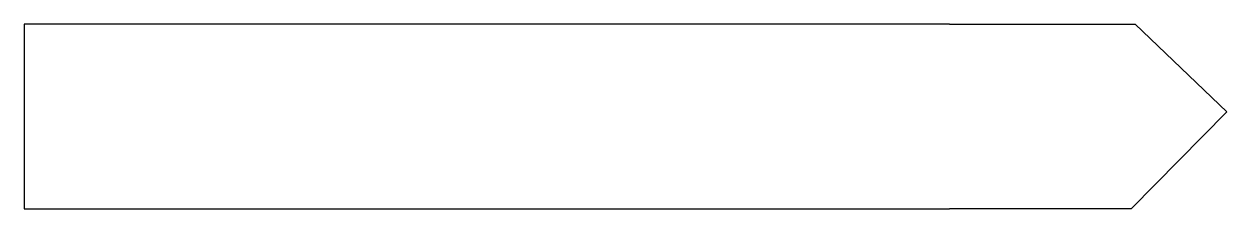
# Model space of a CAD drawing. Extents: x -19.2 to 19.2, y -3 to 3.
import ezdxf

# ---------------------------------------------------------------- set-up
doc = ezdxf.new("R2010")
doc.units = 0
doc.layers.add('SCD_DRAW', color=11, linetype='CONTINUOUS')

msp = doc.modelspace()

# ---------------------------------------------------------------- linework, layer by layer
at = {"layer": 'SCD_DRAW', "color": 7, "linetype": 'CONTINUOUS'}
for p, q in [((10.334663, 2.95275), (-19.192913, 2.95275)), ((-19.192913, 2.95275), (-19.192913, -2.95275)), ((10.334663, 2.95275), (16.268963, 2.95275)), ((16.268963, 2.95275), (19.192912, 0.147675)), ((19.192912, 0.147675), (16.132163, -2.95275)), ((-19.192913, -2.95275), (10.334663, -2.95275)), ((16.132163, -2.95275), (10.334663, -2.95275))]:
    msp.add_line(p, q, dxfattribs=at)

doc.saveas('drawing.dxf')
